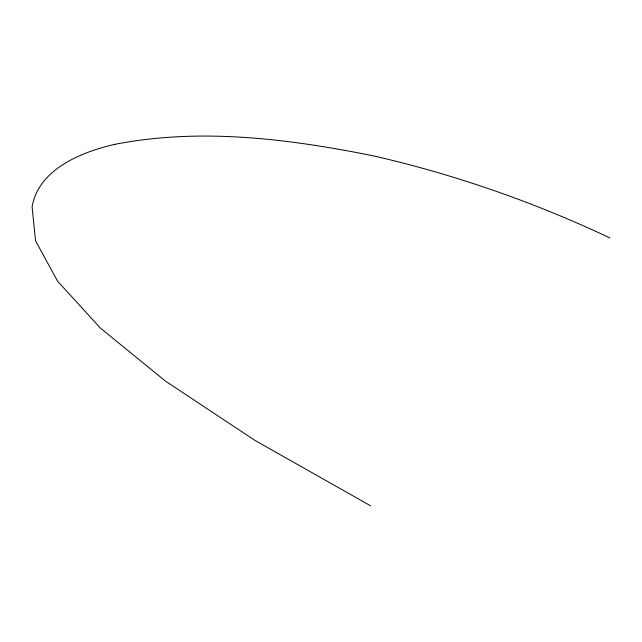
<?xml version="1.0" encoding="UTF-8"?>
<svg xmlns="http://www.w3.org/2000/svg" width="642" height="642" viewBox="0 0 642 642"><rect width="100%" height="100%" fill="white"/><g stroke="black" fill="none" stroke-linecap="round" stroke-linejoin="round"><path stroke-width="0.96" d="M115.006 144.306C200.416 127.646 288.098 138.752 372.545 155.677C454.448 174.295 533.927 202.15 609.9 237.917M370.594 505.8L254.906 440.38L165.435 381.091L100.312 328.022L57.636 281.236L35.527 240.814L32.1 206.836A452.177 154.65 17.7 0 1 114.998 144.298"/></g></svg>
